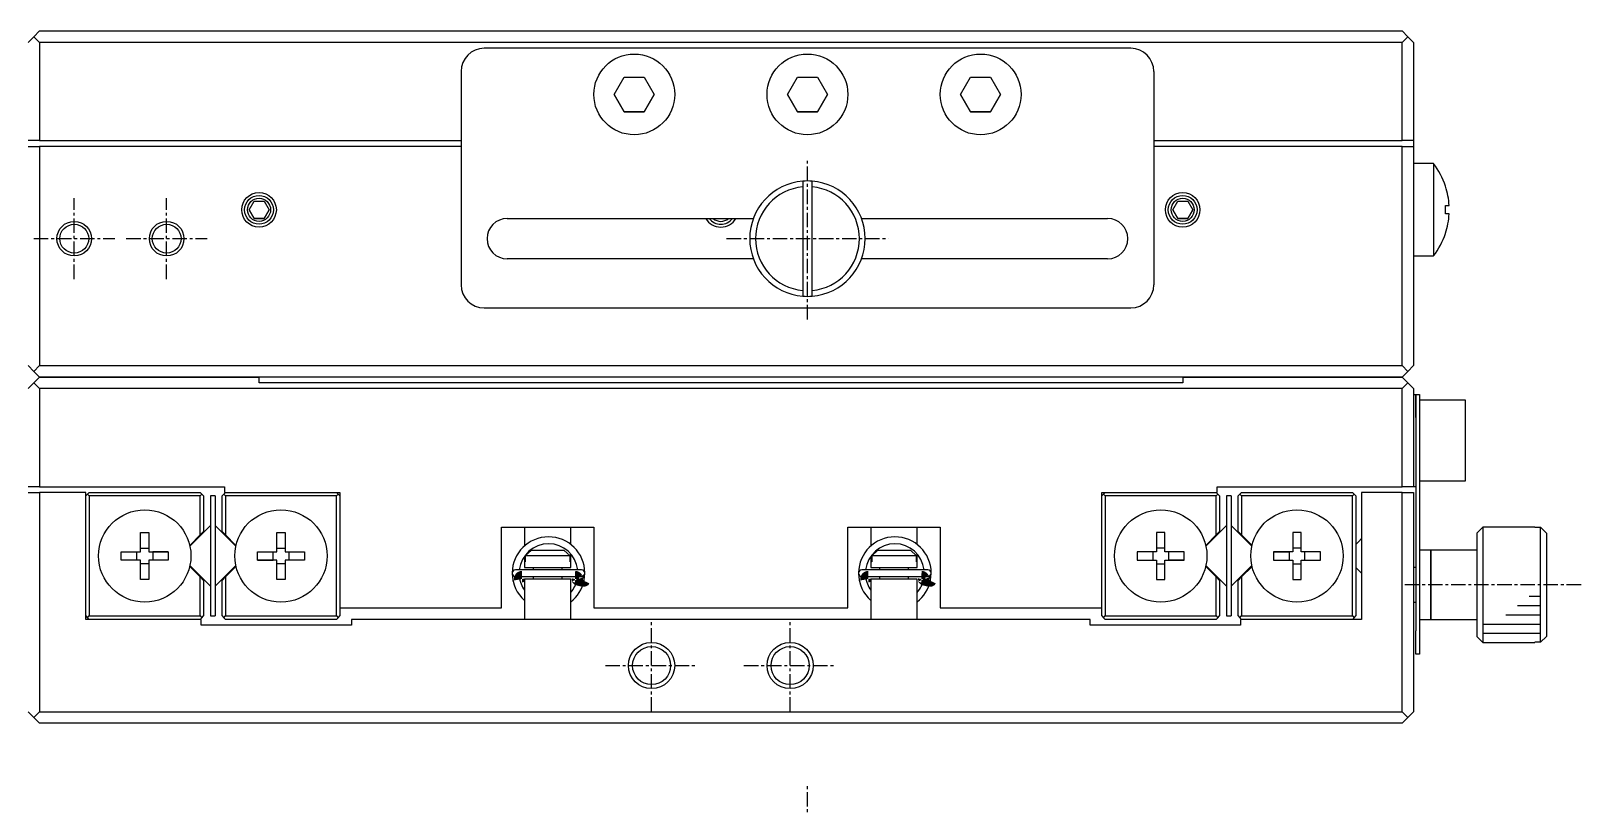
# Model space of a CAD drawing. Extents: x 10 to 415, y 10 to 308.
# Drawn here: x 80 to 214.3, y 240.7 to 307.9 of the extents above; entities that cross this region are included whole.
import ezdxf

# ---------------------------------------------------------------- set-up
doc = ezdxf.new("R2010")
doc.units = 0
doc.linetypes.add('CENTER', pattern=[2, 1.25, -0.25, 0.25, -0.25])
doc.layers.get('0').update_dxf_attribs({"linetype": 'CONTINUOUS'})
doc.layers.add('CENTER', color=1, linetype='CENTER')

msp = doc.modelspace()

# ---------------------------------------------------------------- linework, layer by layer
at = {"color": 7, "linetype": 'CONTINUOUS'}
for p, q in [((80.790015, 307.9098082008853), (80.290015, 307.4098082008853)), ((80.790015, 307.9098082008853), (198.790015, 307.9098082008853)), ((198.790015, 307.9098082008853), (199.290015, 307.4098082008853)), ((79.790015, 306.9098082008853), (80.290015, 307.4098082008853)), ((80.290015, 307.4098082008853), (80.790015, 306.9098082008853)), ((80.790015, 306.9098082008853), (80.790015, 298.4098082008853)), ((198.790015, 306.9098082008853), (80.790015, 306.9098082008853)), ((175.290015, 306.4098082008853), (119.290015, 306.4098082008853)), ((198.790015, 306.9098082008853), (199.290015, 307.4098082008853)), ((198.790015, 298.4098082008853), (198.790015, 306.9098082008853)), ((199.290015, 307.4098082008853), (199.7900149999999, 306.9098082008853)), ((199.7900149999999, 306.9098082008853), (199.7900149999999, 298.4098082008853)), ((117.290015, 304.4098082008853), (117.290015, 285.9098082008853)), ((130.557965, 302.4098082008853), (131.42399, 303.9098082008853)), ((131.42399, 303.9098082008853), (133.156041, 303.9098082008853)), ((133.156041, 303.9098082008853), (134.022066, 302.4098082008853)), ((145.557965, 302.4098082008853), (146.42399, 303.9098082008853)), ((146.42399, 303.9098082008853), (148.156041, 303.9098082008853)), ((148.156041, 303.9098082008853), (149.022066, 302.4098082008853)), ((160.557965, 302.4098082008853), (161.42399, 303.9098082008853)), ((161.42399, 303.9098082008853), (163.156041, 303.9098082008853)), ((163.156041, 303.9098082008853), (164.022066, 302.4098082008853)), ((177.290015, 304.4098082008853), (177.290015, 285.9098082008853)), ((131.42399, 300.9098082008853), (130.557965, 302.4098082008853)), ((130.557965, 302.4098082008853), (131.42399, 300.9098082008853)), ((134.022066, 302.4098082008853), (133.156041, 300.9098082008853)), ((133.156041, 300.9098082008853), (134.022066, 302.4098082008853)), ((146.42399, 300.9098082008853), (145.557965, 302.4098082008853)), ((145.557965, 302.4098082008853), (146.42399, 300.9098082008853)), ((149.022066, 302.4098082008853), (148.156041, 300.9098082008853)), ((148.156041, 300.9098082008853), (149.022066, 302.4098082008853)), ((161.42399, 300.9098082008853), (160.557965, 302.4098082008853)), ((160.557965, 302.4098082008853), (161.42399, 300.9098082008853)), ((164.022066, 302.4098082008853), (163.156041, 300.9098082008853)), ((163.156041, 300.9098082008853), (164.022066, 302.4098082008853)), ((133.156041, 300.9098082008853), (131.42399, 300.9098082008853)), ((131.42399, 300.9098082008853), (133.156041, 300.9098082008853)), ((148.156041, 300.9098082008853), (146.42399, 300.9098082008853)), ((146.42399, 300.9098082008853), (148.156041, 300.9098082008853)), ((163.156041, 300.9098082008853), (161.42399, 300.9098082008853)), ((161.42399, 300.9098082008853), (163.156041, 300.9098082008853)), ((80.790015, 298.4098082008853), (79.790015, 298.4098082008853)), ((80.790015, 298.4098082008853), (117.290015, 298.4098082008853)), ((177.290015, 298.4098082008853), (198.790015, 298.4098082008853)), ((199.7900149999999, 298.4098082008853), (198.790015, 298.4098082008853)), ((199.7900149999999, 298.4098082008853), (199.7900149999999, 297.9098082008853)), ((79.790015, 297.9098082008853), (80.790015, 297.9098082008853)), ((80.790015, 297.9098082008853), (80.790015, 278.9098082008853)), ((117.290015, 297.9098082008853), (80.790015, 297.9098082008853)), ((198.790015, 297.9098082008853), (177.290015, 297.9098082008853)), ((198.790015, 278.9098082008853), (198.790015, 297.9098082008853)), ((198.790015, 297.9098082008853), (199.7900149999999, 297.9098082008853)), ((199.7900149999999, 297.9098082008853), (199.7900149999999, 294.0598082008853)), ((201.513491, 296.4098082008853), (199.7900149999999, 296.4098082008853)), ((201.513491, 296.4098082008853), (199.7900149999999, 296.4098082008853)), ((201.513491, 296.4098082008853), (201.513491, 288.4098082008853)), ((146.890015, 294.8937822008854), (146.890015, 294.3919952008853)), ((146.890015, 294.3919952008853), (146.890015, 285.4276212008853)), ((147.690015, 294.3919952008853), (147.690015, 294.8937822008854)), ((147.690015, 285.4276212008853), (147.690015, 294.3919952008853)), ((199.7900149999999, 294.0598082008853), (199.7900149999999, 290.7598082008854)), ((202.552598, 294.4452382008853), (202.561647, 294.4496522008853)), ((98.92399, 292.4098082008853), (99.357003, 293.1598082008853)), ((99.357003, 293.1598082008853), (100.223028, 293.1598082008853)), ((100.223028, 293.1598082008853), (100.656041, 292.4098082008853)), ((178.92399, 292.4098082008853), (179.357003, 293.1598082008853)), ((179.357003, 293.1598082008853), (180.223028, 293.1598082008853)), ((180.223028, 293.1598082008853), (180.656041, 292.4098082008853)), ((202.552598, 292.0498082008853), (202.552598, 292.7698082008853)), ((202.552598, 292.7698082008853), (202.870046, 292.7698082008853)), ((99.357003, 291.6598082008853), (98.92399, 292.4098082008853)), ((98.92399, 292.4098082008853), (99.357003, 291.6598082008853)), ((100.223028, 291.6598082008853), (99.357003, 291.6598082008853)), ((99.357003, 291.6598082008853), (100.223028, 291.6598082008853)), ((100.656041, 292.4098082008853), (100.223028, 291.6598082008853)), ((100.223028, 291.6598082008853), (100.656041, 292.4098082008853)), ((121.290015, 291.6598082008853), (142.606267, 291.6598082008853)), ((151.973764, 291.6598082008853), (173.290015, 291.6598082008853)), ((179.357003, 291.6598082008853), (178.92399, 292.4098082008853)), ((178.92399, 292.4098082008853), (179.357003, 291.6598082008853)), ((180.223028, 291.6598082008853), (179.357003, 291.6598082008853)), ((179.357003, 291.6598082008853), (180.223028, 291.6598082008853)), ((180.656041, 292.4098082008853), (180.223028, 291.6598082008853)), ((180.223028, 291.6598082008853), (180.656041, 292.4098082008853)), ((202.870046, 292.0498082008853), (202.552598, 292.0498082008853)), ((199.7900149999999, 290.7598082008854), (199.7900149999999, 278.9098082008853)), ((202.561647, 290.3699642008853), (202.552598, 290.3743782008854)), ((142.606267, 288.1598082008853), (121.290015, 288.1598082008853)), ((173.290015, 288.1598082008853), (151.973764, 288.1598082008853)), ((199.7900149999999, 288.4098082008853), (201.513491, 288.4098082008853)), ((199.7900149999999, 288.4098082008853), (201.513491, 288.4098082008853)), ((146.890015, 285.4276212008853), (146.890015, 284.9258342008853)), ((147.690015, 284.9258342008853), (147.690015, 285.4276212008853)), ((119.290015, 283.9098082008853), (175.290015, 283.9098082008853)), ((79.790015, 278.9098082008853), (80.290015, 278.4098082008853)), ((80.290015, 278.4098082008853), (80.790015, 278.9098082008853)), ((80.290015, 278.4098082008853), (80.790015, 277.9098082008853)), ((80.290015, 277.4098082008853), (80.790015, 277.9098082008853)), ((80.790015, 278.9098082008853), (198.790015, 278.9098082008853)), ((80.790015, 277.9098082008853), (99.790015, 277.9098082008853)), ((99.790015, 277.9098082008853), (80.790015, 277.9098082008853)), ((99.790015, 277.4098082008853), (99.790015, 277.9098082008853)), ((179.790015, 277.9098082008853), (99.790015, 277.9098082008853)), ((179.790015, 277.9098082008853), (179.790015, 277.4098082008853)), ((179.790015, 277.9098082008853), (198.790015, 277.9098082008853)), ((198.790015, 277.9098082008853), (179.790015, 277.9098082008853)), ((198.790015, 278.9098082008853), (199.290015, 278.4098082008853)), ((199.290015, 278.4098082008853), (198.790015, 277.9098082008853)), ((198.790015, 277.9098082008853), (199.290015, 277.4098082008853)), ((199.290015, 278.4098082008853), (199.7900149999999, 278.9098082008853)), ((79.790015, 276.9098082008853), (80.290015, 277.4098082008853)), ((80.290015, 277.4098082008853), (80.790015, 276.9098082008853)), ((80.790015, 276.9098082008853), (80.790015, 268.4098082008853)), ((198.790015, 276.9098082008853), (80.790015, 276.9098082008853)), ((179.790015, 277.4098082008853), (99.790015, 277.4098082008853)), ((198.790015, 276.9098082008853), (199.290015, 277.4098082008853)), ((198.790015, 268.4098082008853), (198.790015, 276.9098082008853)), ((199.290015, 277.4098082008853), (199.7900149999999, 276.9098082008853)), ((199.7900149999999, 276.9098082008853), (199.7900149999999, 268.4098082008853)), ((199.7900149999999, 276.4098082008853), (199.990015, 276.4098082008853)), ((199.990015, 276.4098082008853), (199.990015, 274.4098082008853)), ((199.990015, 276.4098082008853), (200.290015, 276.4098082008853)), ((199.990015, 274.4098082008853), (199.990015, 276.4098082008853)), ((200.290015, 276.4098082008853), (200.290015, 274.4098082008853)), ((204.290015, 275.9098082008853), (200.290015, 275.9098082008853)), ((204.290015, 268.9098082008853), (204.290015, 275.9098082008853)), ((199.990015, 274.4098082008853), (199.990015, 270.4098082008853)), ((199.990015, 274.4098082008853), (199.990015, 270.4098082008853)), ((200.290015, 274.4098082008853), (200.290015, 255.9098082008853)), ((199.990015, 270.4098082008853), (199.990015, 255.9098082008853)), ((200.290015, 268.9098082008853), (204.290015, 268.9098082008853)), ((80.790015, 268.4098082008853), (79.790015, 268.4098082008853)), ((79.790015, 267.9098082008853), (80.790015, 267.9098082008853)), ((80.790015, 268.4098082008853), (96.790015, 268.4098082008853)), ((84.790015, 267.9098082008853), (80.790015, 267.9098082008853)), ((80.790015, 267.9098082008853), (80.790015, 248.9098082008853)), ((84.790015, 256.9098082008853), (84.790015, 267.9098082008853)), ((84.94001500000002, 267.7598082008854), (84.790015, 267.6098082008853)), ((84.94001500000002, 267.7598082008854), (85.09001500000001, 267.9098082008853)), ((85.09001500000001, 267.6098082008853), (84.94001500000002, 267.7598082008854)), ((85.09001500000001, 267.9098082008853), (94.690015, 267.9098082008853)), ((85.09001500000001, 267.6098082008853), (85.09001500000001, 257.2098082008853)), ((94.690015, 267.6098082008853), (85.09001500000001, 267.6098082008853)), ((94.690015, 267.9098082008853), (94.84001500000001, 267.7598082008854)), ((94.84001500000001, 267.7598082008854), (94.690015, 267.6098082008853)), ((94.690015, 264.2266232008854), (94.690015, 267.6098082008853)), ((94.990015, 267.6098082008853), (94.84001500000001, 267.7598082008854)), ((94.990015, 267.6098082008853), (94.990015, 264.5266232008853)), ((95.590015, 267.6098082008853), (95.590015, 257.2098082008853)), ((95.99001499999999, 267.6098082008853), (95.590015, 267.6098082008853)), ((95.99001499999999, 267.6098082008853), (95.99001499999999, 257.2098082008853)), ((96.74001500000001, 267.7598082008854), (96.59001500000002, 267.6098082008853)), ((96.59001500000002, 264.5266232008853), (96.59001500000002, 267.6098082008853)), ((96.74001500000001, 267.7598082008854), (96.890015, 267.9098082008853)), ((96.890015, 267.6098082008853), (96.74001500000001, 267.7598082008854)), ((96.790015, 268.4098082008853), (96.790015, 267.9098082008853)), ((96.790015, 267.9098082008853), (106.790015, 267.9098082008853)), ((96.890015, 267.6098082008853), (96.890015, 264.2266232008854)), ((106.490015, 267.6098082008853), (96.890015, 267.6098082008853)), ((106.490015, 267.9098082008853), (106.640015, 267.7598082008854)), ((106.640015, 267.7598082008854), (106.490015, 267.6098082008853)), ((106.490015, 257.2098082008853), (106.490015, 267.6098082008853)), ((106.790015, 267.6098082008853), (106.640015, 267.7598082008854)), ((106.790015, 267.9098082008853), (106.790015, 257.9098082008853)), ((172.790015, 267.9098082008853), (182.7900149999999, 267.9098082008853)), ((172.790015, 257.9098082008853), (172.790015, 267.9098082008853)), ((172.940015, 267.7598082008854), (172.790015, 267.6098082008853)), ((172.940015, 267.7598082008854), (173.090015, 267.9098082008853)), ((173.090015, 267.6098082008853), (172.940015, 267.7598082008854)), ((182.690015, 267.6098082008853), (173.090015, 267.6098082008853)), ((173.090015, 267.6098082008853), (173.090015, 257.2098082008853)), ((182.690015, 267.9098082008853), (182.840015, 267.7598082008854)), ((182.840015, 267.7598082008854), (182.690015, 267.6098082008853)), ((182.690015, 264.2266232008854), (182.690015, 267.6098082008853)), ((182.7900149999999, 268.4098082008853), (198.790015, 268.4098082008853)), ((182.7900149999999, 267.9098082008853), (182.7900149999999, 268.4098082008853)), ((182.990015, 267.6098082008853), (182.840015, 267.7598082008854)), ((182.990015, 267.6098082008853), (182.990015, 264.5266232008853)), ((183.990015, 267.6098082008853), (183.590015, 267.6098082008853)), ((183.590015, 267.6098082008853), (183.590015, 257.2098082008853)), ((183.990015, 267.6098082008853), (183.990015, 257.2098082008853)), ((184.740015, 267.7598082008854), (184.590015, 267.6098082008853)), ((184.590015, 264.5266232008853), (184.590015, 267.6098082008853)), ((184.740015, 267.7598082008854), (184.890015, 267.9098082008853)), ((184.890015, 267.6098082008853), (184.740015, 267.7598082008854)), ((184.890015, 267.9098082008853), (194.490015, 267.9098082008853)), ((184.890015, 267.6098082008853), (184.890015, 264.2266232008854)), ((194.490015, 267.6098082008853), (184.890015, 267.6098082008853)), ((194.490015, 267.9098082008853), (194.640015, 267.7598082008854)), ((194.640015, 267.7598082008854), (194.490015, 267.6098082008853)), ((194.490015, 257.2098082008853), (194.490015, 267.6098082008853)), ((194.790015, 267.6098082008853), (194.640015, 267.7598082008854)), ((194.790015, 267.6098082008853), (194.790015, 257.2098082008853)), ((195.2900149999999, 267.9098082008853), (195.2900149999999, 263.9098082008853)), ((198.790015, 267.9098082008853), (195.2900149999999, 267.9098082008853)), ((199.7900149999999, 268.4098082008853), (198.790015, 268.4098082008853)), ((198.790015, 248.9098082008853), (198.790015, 267.9098082008853)), ((198.790015, 267.9098082008853), (199.7900149999999, 267.9098082008853)), ((199.990015, 268.4098082008853), (199.7900149999999, 268.4098082008853)), ((199.7900149999999, 267.9098082008853), (199.7900149999999, 248.9098082008853)), ((95.590015, 265.0382352008853), (93.800957, 263.2491762008854)), ((94.690015, 264.2266232008854), (94.990015, 264.5266232008853)), ((95.99001499999999, 265.0382352008853), (97.204229, 263.8240222008853)), ((96.59001500000002, 264.5266232008853), (96.890015, 264.2266232008854)), ((120.790015, 264.9098082008853), (123.540015, 264.9098082008853)), ((120.790015, 257.9098082008853), (120.790015, 264.9098082008853)), ((122.790015, 264.9098082008853), (122.790015, 263.2826262008854)), ((123.540015, 264.9098082008853), (126.040015, 264.9098082008853)), ((126.040015, 264.9098082008853), (128.790015, 264.9098082008853)), ((126.790015, 263.4062922008853), (126.790015, 264.9098082008853)), ((128.790015, 264.9098082008853), (128.790015, 257.9098082008853)), ((150.790015, 264.9098082008853), (153.540015, 264.9098082008853)), ((150.790015, 257.9098082008853), (150.790015, 264.9098082008853)), ((152.7900149999999, 264.9098082008853), (152.7900149999999, 263.2826262008854)), ((153.540015, 264.9098082008853), (156.0400149999999, 264.9098082008853)), ((156.0400149999999, 264.9098082008853), (158.790015, 264.9098082008853)), ((156.790015, 263.4062922008853), (156.790015, 264.9098082008853)), ((158.790015, 264.9098082008853), (158.790015, 257.9098082008853)), ((183.590015, 265.0382352008853), (181.800957, 263.2491762008854)), ((182.690015, 264.2266232008854), (182.990015, 264.5266232008853)), ((183.990015, 265.0382352008853), (185.779074, 263.2491762008854)), ((184.590015, 264.5266232008853), (184.890015, 264.2266232008854)), ((205.790015, 264.9098082008853), (205.290015, 264.4098082008853)), ((205.790015, 264.9098082008853), (205.790015, 254.9098082008853)), ((210.290015, 264.9098082008853), (205.790015, 264.9098082008853)), ((210.290015, 264.9098082008853), (210.290015, 264.8937822008853)), ((210.290015, 264.8937822008853), (210.790015, 264.8937822008853)), ((210.790015, 254.9258342008853), (210.790015, 264.8937822008853)), ((210.790015, 264.8937822008853), (211.290015, 264.3919952008853)), ((89.530015, 264.4452382008854), (90.250015, 264.4452382008854)), ((89.530015, 262.7698082008854), (89.530015, 264.4452382008854)), ((90.250015, 264.4452382008854), (90.250015, 262.7698082008854)), ((93.78476199999999, 263.3213702008853), (94.690015, 264.2266232008854)), ((96.890015, 264.2266232008854), (97.79526800000001, 263.3213702008853)), ((97.204229, 263.8240222008853), (97.779074, 263.2491762008854)), ((101.330015, 264.4452382008854), (102.050015, 264.4452382008854)), ((101.330015, 262.7698082008854), (101.330015, 264.4452382008854)), ((102.050015, 264.4452382008854), (102.050015, 262.7698082008854)), ((178.250015, 264.4452382008854), (177.530015, 264.4452382008854)), ((177.530015, 264.4452382008854), (177.530015, 262.7698082008854)), ((178.250015, 262.7698082008854), (178.250015, 264.4452382008854)), ((181.784762, 263.3213702008853), (182.690015, 264.2266232008854)), ((184.890015, 264.2266232008854), (185.795268, 263.3213702008853)), ((190.050015, 264.4452382008854), (189.330015, 264.4452382008854)), ((189.330015, 264.4452382008854), (189.330015, 262.7698082008854)), ((190.050015, 262.7698082008854), (190.050015, 264.4452382008854)), ((195.040015, 263.6598082008853), (194.790015, 263.4098082008853)), ((195.2900149999999, 263.9098082008853), (195.040015, 263.6598082008853)), ((195.2900149999999, 263.9098082008853), (195.2900149999999, 261.4098032008854)), ((205.290015, 255.4098082008853), (205.290015, 264.4098082008853)), ((211.290015, 264.3919952008853), (211.290015, 255.4276212008853)), ((87.854585, 262.0498082008853), (87.854585, 262.7698082008854)), ((87.854585, 262.7698082008854), (89.530015, 262.7698082008854)), ((87.854585, 262.7698082008854), (89.201986, 262.7698082008854)), ((89.530015, 262.0498082008853), (87.854585, 262.0498082008853)), ((89.201986, 262.7698082008854), (89.530015, 262.7698082008854)), ((89.201986, 262.0498082008853), (89.201986, 262.7698082008854)), ((89.530015, 263.0978372008854), (90.250015, 263.0978372008854)), ((89.530015, 260.3743782008853), (89.530015, 262.0498082008853)), ((90.250015, 262.7698082008854), (91.925446, 262.7698082008854)), ((90.250015, 262.7698082008854), (90.578044, 262.7698082008854)), ((90.250015, 262.0498082008853), (90.250015, 260.3743782008853)), ((91.925446, 262.0498082008853), (90.250015, 262.0498082008853)), ((91.925446, 262.7698082008854), (90.578044, 262.7698082008854)), ((90.578044, 262.7698082008854), (90.578044, 262.0498082008853)), ((91.925446, 262.7698082008854), (91.925446, 262.0498082008853)), ((99.654585, 262.7698082008854), (101.330015, 262.7698082008854)), ((99.654585, 262.0498082008853), (99.654585, 262.7698082008854)), ((101.330015, 262.0498082008853), (99.654585, 262.0498082008853)), ((99.654585, 262.0498082008853), (101.001986, 262.0498082008853)), ((101.001986, 262.0498082008853), (101.001986, 262.7698082008854)), ((101.330015, 262.0498082008853), (101.001986, 262.0498082008853)), ((101.330015, 263.0978372008854), (102.050015, 263.0978372008854)), ((101.330015, 260.3743782008853), (101.330015, 262.0498082008853)), ((102.050015, 262.7698082008854), (103.725446, 262.7698082008854)), ((102.050015, 262.0498082008853), (102.050015, 260.3743782008853)), ((103.725446, 262.0498082008853), (102.050015, 262.0498082008853)), ((102.378044, 262.0498082008853), (102.050015, 262.0498082008853)), ((102.378044, 262.7698082008854), (102.378044, 262.0498082008853)), ((103.725446, 262.0498082008853), (102.378044, 262.0498082008853)), ((103.725446, 262.7698082008854), (103.725446, 262.0498082008853)), ((122.790015, 262.3970332008853), (122.790015, 261.9098082008853)), ((122.853524, 261.9098082008853), (122.790015, 261.9098082008853)), ((122.790015, 261.9098082008853), (122.790015, 261.4098082008853)), ((122.853524, 262.4098082008853), (123.375802, 262.9098082008853)), ((126.726507, 262.4098082008853), (122.853524, 262.4098082008853)), ((122.853524, 262.4098082008853), (122.853524, 261.9098082008853)), ((123.375802, 262.9098082008853), (126.204229, 262.9098082008853)), ((126.204229, 262.9098082008853), (126.726507, 262.4098082008853)), ((126.726507, 261.9098082008853), (126.726507, 262.4098082008853)), ((126.790015, 261.9098082008853), (126.726507, 261.9098082008853)), ((126.790015, 261.9098082008853), (126.790015, 262.5880402008853)), ((126.790015, 261.4098082008853), (126.790015, 261.9098082008853)), ((152.7900149999999, 262.3970332008853), (152.7900149999999, 261.9098082008853)), ((152.853524, 261.9098082008853), (152.7900149999999, 261.9098082008853)), ((152.7900149999999, 261.9098082008853), (152.7900149999999, 261.4098082008853)), ((152.853524, 262.4098082008853), (153.375802, 262.9098082008853)), ((156.726507, 262.4098082008853), (152.853524, 262.4098082008853)), ((152.853524, 262.4098082008853), (152.853524, 261.9098082008853)), ((153.375802, 262.9098082008853), (156.204229, 262.9098082008853)), ((156.204229, 262.9098082008853), (156.726507, 262.4098082008853)), ((156.726507, 261.9098082008853), (156.726507, 262.4098082008853)), ((156.790015, 261.9098082008853), (156.726507, 261.9098082008853)), ((156.790015, 261.9098082008853), (156.790015, 262.5880402008853)), ((156.790015, 261.4098082008853), (156.790015, 261.9098082008853)), ((177.530015, 262.7698082008854), (175.854585, 262.7698082008854)), ((175.854585, 262.7698082008854), (175.854585, 262.0498082008853)), ((175.854585, 262.0498082008853), (177.530015, 262.0498082008853)), ((175.854585, 262.0498082008853), (177.201986, 262.0498082008853)), ((177.201986, 262.7698082008854), (177.201986, 262.0498082008853)), ((177.201986, 262.0498082008853), (177.530015, 262.0498082008853)), ((178.250015, 263.0978372008854), (177.530015, 263.0978372008854)), ((177.530015, 262.0498082008853), (177.530015, 260.3743782008853)), ((179.925446, 262.7698082008854), (178.250015, 262.7698082008854)), ((178.250015, 260.3743782008853), (178.250015, 262.0498082008853)), ((178.250015, 262.0498082008853), (179.925446, 262.0498082008853)), ((178.250015, 262.0498082008853), (178.578044, 262.0498082008853)), ((178.578044, 262.0498082008853), (178.578044, 262.7698082008854)), ((179.925446, 262.0498082008853), (178.578044, 262.0498082008853)), ((179.925446, 262.0498082008853), (179.925446, 262.7698082008854)), ((189.330015, 262.7698082008854), (187.654585, 262.7698082008854)), ((187.654585, 262.7698082008854), (187.654585, 262.0498082008853)), ((187.654585, 262.7698082008854), (189.001986, 262.7698082008854)), ((187.654585, 262.0498082008853), (189.330015, 262.0498082008853)), ((189.330015, 262.7698082008854), (189.001986, 262.7698082008854)), ((189.001986, 262.7698082008854), (189.001986, 262.0498082008853)), ((190.050015, 263.0978372008854), (189.330015, 263.0978372008854)), ((189.330015, 262.0498082008853), (189.330015, 260.3743782008853)), ((191.725446, 262.7698082008854), (190.050015, 262.7698082008854)), ((190.378044, 262.7698082008854), (190.050015, 262.7698082008854)), ((190.050015, 262.0498082008853), (191.725446, 262.0498082008853)), ((190.050015, 260.3743782008853), (190.050015, 262.0498082008853)), ((191.725446, 262.7698082008854), (190.378044, 262.7698082008854)), ((190.378044, 262.0498082008853), (190.378044, 262.7698082008854)), ((191.725446, 262.0498082008853), (191.725446, 262.7698082008854)), ((201.290015, 262.9098082008853), (200.290015, 262.9098082008853)), ((201.290015, 262.9098082008853), (201.290015, 256.9098082008853)), ((201.290015, 256.9098082008853), (201.290015, 262.9098082008853)), ((205.290015, 262.9098082008853), (201.290015, 262.9098082008853)), ((90.250015, 261.7217792008853), (89.530015, 261.7217792008853)), ((94.690015, 260.5929932008853), (93.78476199999999, 261.4982462008853)), ((95.590015, 259.7813812008853), (93.800957, 261.5704402008853)), ((94.990015, 260.2929932008854), (94.690015, 260.5929932008853)), ((94.690015, 257.2098082008853), (94.690015, 260.5929932008853)), ((95.99001499999999, 259.7813812008853), (97.779074, 261.5704402008853)), ((96.890015, 260.5929932008853), (96.59001500000002, 260.2929932008854)), ((97.79526800000001, 261.4982462008853), (96.890015, 260.5929932008853)), ((96.890015, 260.5929932008853), (96.890015, 257.2098082008853)), ((102.050015, 261.7217792008853), (101.330015, 261.7217792008853)), ((127.715123, 261.2150722008853), (122.015123, 261.2150722008853)), ((122.015123, 260.6150722008853), (127.715123, 260.6150722008853)), ((122.790015, 261.4098082008853), (126.790015, 261.4098082008853)), ((123.540015, 261.4098082008853), (123.540015, 261.2150722008853)), ((123.540015, 260.6150722008853), (123.540015, 260.4098082008853)), ((126.040015, 261.2150722008853), (126.040015, 261.4098082008853)), ((126.040015, 260.4098082008853), (126.040015, 260.6150722008853)), ((127.943904, 260.2490342008853), (127.913642, 260.6901302008854)), ((127.962574, 260.3453512008854), (128.014056, 260.8829452008853)), ((157.715123, 261.2150722008853), (152.015123, 261.2150722008853)), ((152.015123, 260.6150722008853), (157.715123, 260.6150722008853)), ((152.7900149999999, 261.4098082008853), (156.790015, 261.4098082008853)), ((153.540015, 261.4098082008853), (153.540015, 261.2150722008853)), ((153.540015, 260.6150722008853), (153.540015, 260.4098082008853)), ((156.0400149999999, 261.2150722008853), (156.0400149999999, 261.4098082008853)), ((156.0400149999999, 260.4098082008853), (156.0400149999999, 260.6150722008853)), ((157.943904, 260.2490342008853), (157.913642, 260.6901302008854)), ((157.962574, 260.3453512008854), (158.014056, 260.8829452008853)), ((177.530015, 261.7217792008853), (178.250015, 261.7217792008853)), ((182.690015, 260.5929932008853), (181.784762, 261.4982462008853)), ((182.375802, 260.9955942008853), (181.800957, 261.5704402008853)), ((183.590015, 259.7813812008853), (182.375802, 260.9955942008853)), ((182.690015, 257.2098082008853), (182.690015, 260.5929932008853)), ((182.990015, 260.2929932008854), (182.690015, 260.5929932008853)), ((183.990015, 259.7813812008853), (185.779074, 261.5704402008853)), ((184.890015, 260.5929932008853), (184.590015, 260.2929932008854)), ((185.795268, 261.4982462008853), (184.890015, 260.5929932008853)), ((184.890015, 260.5929932008853), (184.890015, 257.2098082008853)), ((189.330015, 261.7217792008853), (190.050015, 261.7217792008853)), ((194.790015, 261.4098082008853), (195.040015, 261.1598082008853)), ((195.040015, 261.1598082008853), (195.2900149999999, 260.9098082008853)), ((195.2900149999999, 261.4098032008854), (195.2900149999999, 260.9098082008853)), ((195.2900149999999, 260.9098082008853), (195.2900149999999, 258.4098132008853)), ((199.990015, 261.4098082008853), (199.790035, 261.4098082008853)), ((90.250015, 260.3743782008853), (89.530015, 260.3743782008853)), ((94.990015, 260.2929932008854), (94.990015, 257.2098082008853)), ((96.59001500000002, 257.2098082008853), (96.59001500000002, 260.2929932008854)), ((102.050015, 260.3743782008853), (101.330015, 260.3743782008853)), ((121.776369, 260.3046112008853), (121.776595, 260.3030422008853)), ((121.776595, 260.3030422008853), (121.776883, 260.3010782008853)), ((121.776883, 260.3010782008853), (121.777158, 260.2992292008853)), ((121.777158, 260.2992292008853), (121.777416, 260.2975222008853)), ((121.777416, 260.2975222008853), (121.777581, 260.2964412008853)), ((121.777581, 260.2964412008853), (121.77795, 260.2940662008854)), ((121.77795, 260.2940662008854), (121.778132, 260.2929062008854)), ((121.778132, 260.2929062008854), (121.778368, 260.2914242008854)), ((121.778368, 260.2914242008854), (121.778646, 260.2897042008854)), ((121.778646, 260.2897042008854), (121.778865, 260.2883622008853)), ((121.778865, 260.2883622008853), (121.779448, 260.2848572008853)), ((121.779448, 260.2848572008853), (121.779711, 260.2833102008854)), ((121.779711, 260.2833102008854), (121.786342, 260.2490342008853)), ((121.7865, 260.2485472008853), (121.786284, 260.2495652008853)), ((121.790834, 260.2455982008853), (121.7865, 260.2485472008853)), ((121.786897, 260.2490842008853), (121.794613, 260.2143812008853)), ((126.790015, 260.4098082008853), (122.790015, 260.4098082008853)), ((122.790015, 260.4098082008853), (122.790015, 256.9098082008853)), ((126.790015, 256.9098082008853), (126.790015, 260.4098082008853)), ((127.355917, 260.3661852008853), (127.351844, 260.3480202008853)), ((127.941254, 260.2394742008853), (127.3555879999999, 260.3648662008853)), ((127.355872, 260.3659952008853), (127.359816, 260.3683902008853)), ((127.359826, 260.3842452008854), (127.355917, 260.3661852008853)), ((127.939236, 260.2441422008853), (127.941254, 260.2394742008853)), ((127.943248, 260.2486312008853), (127.962574, 260.3453512008854)), ((151.776369, 260.3046112008853), (151.776595, 260.3030422008853)), ((151.776595, 260.3030422008853), (151.776883, 260.3010782008853)), ((151.776883, 260.3010782008853), (151.777158, 260.2992292008853)), ((151.777158, 260.2992292008853), (151.777416, 260.2975222008853)), ((151.777416, 260.2975222008853), (151.777581, 260.2964412008853)), ((151.777581, 260.2964412008853), (151.77795, 260.2940662008854)), ((151.77795, 260.2940662008854), (151.778132, 260.2929062008854)), ((151.778132, 260.2929062008854), (151.778368, 260.2914242008854)), ((151.778368, 260.2914242008854), (151.778646, 260.2897042008854)), ((151.778646, 260.2897042008854), (151.778865, 260.2883622008853)), ((151.778865, 260.2883622008853), (151.779448, 260.2848572008853)), ((151.779448, 260.2848572008853), (151.779711, 260.2833102008854)), ((151.779711, 260.2833102008854), (151.786342, 260.2490342008853)), ((151.7865, 260.2485472008853), (151.786284, 260.2495652008853)), ((151.790834, 260.2455982008853), (151.7865, 260.2485472008853)), ((151.786897, 260.2490842008853), (151.794613, 260.2143812008853)), ((156.790015, 260.4098082008853), (152.7900149999999, 260.4098082008853)), ((152.7900149999999, 260.4098082008853), (152.7900149999999, 256.9098082008853)), ((156.790015, 256.9098082008853), (156.790015, 260.4098082008853)), ((157.359826, 260.3842452008854), (157.351844, 260.3480202008853)), ((157.941254, 260.2394742008853), (157.3555879999999, 260.3648662008853)), ((157.355872, 260.3659952008853), (157.359816, 260.3683902008853)), ((157.939236, 260.2441422008853), (157.941254, 260.2394742008853)), ((157.943248, 260.2486312008853), (157.962574, 260.3453512008854)), ((177.530015, 260.3743782008853), (178.250015, 260.3743782008853)), ((182.990015, 260.2929932008854), (182.990015, 257.2098082008853)), ((184.590015, 257.2098082008853), (184.590015, 260.2929932008854)), ((189.330015, 260.3743782008853), (190.050015, 260.3743782008853)), ((106.790015, 257.9098082008853), (106.790015, 257.2098082008853)), ((106.790015, 257.9098082008853), (120.790015, 257.9098082008853)), ((128.790015, 257.9098082008853), (150.790015, 257.9098082008853)), ((158.790015, 257.9098082008853), (172.790015, 257.9098082008853)), ((172.790015, 257.2098082008853), (172.790015, 257.9098082008853)), ((195.2900149999999, 258.4098132008853), (195.2900149999999, 256.9098082008853)), ((199.790035, 258.4098082008853), (199.990015, 258.4098082008853)), ((84.790015, 257.2098082008853), (84.94001500000002, 257.0598082008853)), ((94.790015, 256.9098082008853), (84.790015, 256.9098082008853)), ((84.94001500000002, 257.0598082008853), (85.09001500000001, 257.2098082008853)), ((85.09001500000001, 256.9098082008853), (84.94001500000002, 257.0598082008853)), ((85.09001500000001, 257.2098082008853), (94.690015, 257.2098082008853)), ((94.690015, 257.2098082008853), (94.84001500000001, 257.0598082008853)), ((94.84001500000001, 257.0598082008853), (94.690015, 256.9098082008853)), ((94.790015, 256.4098082008853), (94.790015, 256.9098082008853)), ((94.84001500000001, 257.0598082008853), (94.990015, 257.2098082008853)), ((95.590015, 257.2098082008853), (95.99001499999999, 257.2098082008853)), ((96.59001500000002, 257.2098082008853), (96.74001500000001, 257.0598082008853)), ((96.74001500000001, 257.0598082008853), (96.890015, 257.2098082008853)), ((96.890015, 256.9098082008853), (96.74001500000001, 257.0598082008853)), ((96.890015, 257.2098082008853), (106.490015, 257.2098082008853)), ((106.490015, 256.9098082008853), (96.890015, 256.9098082008853)), ((106.490015, 257.2098082008853), (106.640015, 257.0598082008853)), ((106.640015, 257.0598082008853), (106.490015, 256.9098082008853)), ((106.640015, 257.0598082008853), (106.790015, 257.2098082008853)), ((107.790015, 256.9098082008853), (107.790015, 256.4098082008853)), ((171.790015, 256.9098082008853), (107.790015, 256.9098082008853)), ((171.790015, 256.4098082008853), (171.790015, 256.9098082008853)), ((172.790015, 257.2098082008853), (172.940015, 257.0598082008853)), ((172.940015, 257.0598082008853), (173.090015, 257.2098082008853)), ((173.090015, 256.9098082008853), (172.940015, 257.0598082008853)), ((173.090015, 257.2098082008853), (182.690015, 257.2098082008853)), ((182.690015, 256.9098082008853), (173.090015, 256.9098082008853)), ((182.690015, 257.2098082008853), (182.840015, 257.0598082008853)), ((182.840015, 257.0598082008853), (182.690015, 256.9098082008853)), ((182.840015, 257.0598082008853), (182.990015, 257.2098082008853)), ((183.590015, 257.2098082008853), (183.990015, 257.2098082008853)), ((184.590015, 257.2098082008853), (184.740015, 257.0598082008853)), ((184.740015, 257.0598082008853), (184.890015, 257.2098082008853)), ((184.890015, 256.9098082008853), (184.740015, 257.0598082008853)), ((184.790015, 256.9098082008853), (184.790015, 256.4098082008853)), ((195.2900149999999, 256.9098082008853), (184.790015, 256.9098082008853)), ((184.890015, 257.2098082008853), (194.490015, 257.2098082008853)), ((194.490015, 257.2098082008853), (194.640015, 257.0598082008853)), ((194.640015, 257.0598082008853), (194.490015, 256.9098082008853)), ((194.640015, 257.0598082008853), (194.790015, 257.2098082008853)), ((200.290015, 256.9098082008853), (201.290015, 256.9098082008853)), ((201.290015, 256.9098082008853), (205.290015, 256.9098082008853)), ((107.790015, 256.4098082008853), (94.790015, 256.4098082008853)), ((184.790015, 256.4098082008853), (171.790015, 256.4098082008853)), ((199.990015, 253.9098082008853), (199.990015, 255.9098082008853)), ((200.290015, 255.9098082008853), (200.290015, 253.9098082008853)), ((205.290015, 255.4098082008853), (205.790015, 254.9098082008853)), ((211.290015, 255.4276212008853), (210.790015, 254.9258342008853)), ((200.290015, 253.9098082008853), (199.990015, 253.9098082008853)), ((205.790015, 254.9098082008853), (210.290015, 254.9098082008853)), ((210.790015, 254.9258342008853), (210.290015, 254.9258342008853)), ((210.290015, 254.9258342008853), (210.290015, 254.9098082008853)), ((79.790015, 248.9098082008853), (80.290015, 248.4098082008853)), ((80.290015, 248.4098082008853), (80.790015, 248.9098082008853)), ((80.790015, 247.9098082008853), (80.290015, 248.4098082008853)), ((80.790015, 248.9098082008853), (198.790015, 248.9098082008853)), ((198.790015, 248.9098082008853), (199.290015, 248.4098082008853)), ((199.290015, 248.4098082008853), (198.790015, 247.9098082008853)), ((199.290015, 248.4098082008853), (199.7900149999999, 248.9098082008853)), ((198.790015, 247.9098082008853), (80.790015, 247.9098082008853))]:
    msp.add_line(p, q, dxfattribs=at)
at = {"color": 3, "linetype": 'CONTINUOUS'}
for p, q in [((208.790015, 258.1098082008853), (210.790015, 258.1098082008853)), ((209.790015, 258.9098082008853), (210.790015, 258.9098082008853)), ((205.790015, 256.5098082008853), (210.790015, 256.5098082008853)), ((207.790015, 257.3098082008853), (210.790015, 257.3098082008853)), ((205.790015, 255.7098082008853), (210.790015, 255.7098082008853))]:
    msp.add_line(p, q, dxfattribs=at)
at = {"color": 7, "linetype": 'CONTINUOUS', "const_width": 1}
for points in [[(122.372778, 260.3758912008853), (122.370868, 260.3860002008853), (122.369524, 260.3959002008853), (122.368686, 260.4058602008853), (122.368359, 260.4158542008853), (122.368543, 260.4258542008853), (122.369238, 260.4358322008853), (122.370442, 260.4457622008853), (122.372152, 260.4556172008853), (122.374361, 260.4653692008853), (122.377065, 260.4749922008853), (122.380253, 260.4844602008853), (122.383916, 260.4937492008853), (122.388043, 260.5028332008853), (122.392622, 260.5116902008853), (122.397638, 260.5202972008854), (122.403076, 260.5286322008853), (122.408922, 260.5366762008854), (122.415157, 260.5444082008853), (122.421764, 260.5518112008853), (122.428724, 260.5588682008853), (122.43602, 260.5655632008853), (122.443631, 260.5718802008853), (122.451536, 260.5778072008853), (122.459717, 260.5833312008853), (122.46815, 260.5884402008853), (122.476817, 260.5931252008853), (122.485694, 260.5973752008853), (122.494761, 260.6011832008853), (122.503996, 260.6045412008854), (122.513377, 260.6074442008853), (122.522881, 260.6098852008853), (122.532488, 260.6118602008853), (122.542174, 260.6133662008854), (122.551917, 260.6144012008854), (122.561696, 260.6149622008853), (122.568374, 260.6150722008853)], [(127.161873, 260.6150722008853), (127.171147, 260.6148592008853), (127.180914, 260.6141732008853), (127.190635, 260.6130142008853), (127.20029, 260.6113872008854), (127.209855, 260.6092932008853), (127.21931, 260.6067372008853), (127.228633, 260.6037242008853), (127.237801, 260.6002602008853), (127.246795, 260.5963522008853), (127.255592, 260.5920072008853), (127.264172, 260.5872352008853), (127.272514, 260.5820452008853), (127.280598, 260.5764472008853), (127.288403, 260.5704532008854), (127.29591, 260.5640762008853), (127.303099, 260.5573302008853), (127.309953, 260.5502282008853), (127.316451, 260.5427862008853), (127.322578, 260.5350222008854), (127.328315, 260.5269522008853), (127.333646, 260.5185962008853), (127.338556, 260.5099742008853), (127.343031, 260.5011062008853), (127.347056, 260.4920142008854), (127.35062, 260.4827202008853), (127.353711, 260.4732492008853), (127.356319, 260.4636262008853), (127.358435, 260.4538742008854), (127.360053, 260.4440212008853), (127.361167, 260.4340922008853), (127.361772, 260.4241142008854), (127.361867, 260.4141152008853), (127.361451, 260.4041222008854), (127.360524, 260.3941622008853), (127.359089, 260.3842622008853), (127.357468, 260.3758912008853)], [(127.943962, 260.2495652008853), (127.943042, 260.2475432008853), (127.940319, 260.2459222008853), (127.93581, 260.2447112008853), (127.929543, 260.2439182008853), (127.921558, 260.2435472008854), (127.911902, 260.2436012008853), (127.900635, 260.2440802008854), (127.887828, 260.2449802008854), (127.873558, 260.2462972008853), (127.857915, 260.2480212008853), (127.840994, 260.2501432008853), (127.822899, 260.2526492008853), (127.803743, 260.2555232008853), (127.783643, 260.2587492008853), (127.762724, 260.2623062008853), (127.741113, 260.2661722008853), (127.718946, 260.2703232008853), (127.696357, 260.2747352008853), (127.673487, 260.2793782008853), (127.650476, 260.2842262008853), (127.627466, 260.2892482008853), (127.6046, 260.2944132008853), (127.582018, 260.2996902008853), (127.559859, 260.3050452008853), (127.53826, 260.3104462008853), (127.517354, 260.3158592008853), (127.49727, 260.3212512008854), (127.478133, 260.3265892008853), (127.460059, 260.3318402008853), (127.44316, 260.3369722008853), (127.427541, 260.3419522008853), (127.413297, 260.3467512008854), (127.400517, 260.3513382008852), (127.38928, 260.3556862008853), (127.379654, 260.3597672008853), (127.371699, 260.3635562008853), (127.365464, 260.3670312008853), (127.360988, 260.3701692008853), (127.358298, 260.3729512008854), (127.35741, 260.3753602008853)], [(152.372778, 260.3758912008853), (152.370868, 260.3860002008853), (152.369524, 260.3959002008853), (152.368686, 260.4058602008853), (152.368359, 260.4158542008853), (152.368543, 260.4258542008853), (152.369238, 260.4358322008853), (152.370442, 260.4457622008853), (152.372152, 260.4556172008853), (152.374361, 260.4653692008853), (152.377065, 260.4749922008853), (152.380253, 260.4844602008853), (152.383916, 260.4937492008853), (152.388043, 260.5028332008853), (152.392622, 260.5116902008853), (152.397638, 260.5202972008854), (152.403076, 260.5286322008853), (152.408922, 260.5366762008854), (152.415157, 260.5444082008853), (152.421764, 260.5518112008853), (152.428724, 260.5588682008853), (152.43602, 260.5655632008853), (152.443631, 260.5718802008853), (152.451536, 260.5778072008853), (152.459717, 260.5833312008853), (152.46815, 260.5884402008853), (152.4768169999999, 260.5931252008853), (152.485694, 260.5973752008853), (152.494761, 260.6011832008853), (152.503996, 260.6045412008854), (152.513377, 260.6074442008853), (152.522881, 260.6098852008853), (152.532488, 260.6118602008853), (152.542174, 260.6133662008854), (152.551917, 260.6144012008854), (152.5616959999999, 260.6149622008853), (152.568374, 260.6150722008853)], [(157.161873, 260.6150722008853), (157.171147, 260.6148592008853), (157.180914, 260.6141732008853), (157.190635, 260.6130142008853), (157.20029, 260.6113872008854), (157.209855, 260.6092932008853), (157.21931, 260.6067372008853), (157.228633, 260.6037242008853), (157.237801, 260.6002602008853), (157.246795, 260.5963522008853), (157.255592, 260.5920072008853), (157.264172, 260.5872352008853), (157.272514, 260.5820452008853), (157.280598, 260.5764472008853), (157.288403, 260.5704532008854), (157.29591, 260.5640762008853), (157.303099, 260.5573302008853), (157.309953, 260.5502282008853), (157.316451, 260.5427862008853), (157.322578, 260.5350222008854), (157.328315, 260.5269522008853), (157.333646, 260.5185962008853), (157.338556, 260.5099742008853), (157.343031, 260.5011062008853), (157.347056, 260.4920142008854), (157.35062, 260.4827202008853), (157.353711, 260.4732492008853), (157.3563189999999, 260.4636262008853), (157.358435, 260.4538742008854), (157.360053, 260.4440212008853), (157.361167, 260.4340922008853), (157.361772, 260.4241142008854), (157.361867, 260.4141152008853), (157.361451, 260.4041222008854), (157.360524, 260.3941622008853), (157.359089, 260.3842622008853), (157.357468, 260.3758912008853)], [(157.943962, 260.2495652008853), (157.943042, 260.2475432008853), (157.940319, 260.2459222008853), (157.93581, 260.2447112008853), (157.929543, 260.2439182008853), (157.921558, 260.2435472008854), (157.911902, 260.2436012008853), (157.900635, 260.2440802008854), (157.887828, 260.2449802008854), (157.873558, 260.2462972008853), (157.857915, 260.2480212008853), (157.840994, 260.2501432008853), (157.822899, 260.2526492008853), (157.803743, 260.2555232008853), (157.783643, 260.2587492008853), (157.762724, 260.2623062008853), (157.7411129999999, 260.2661722008853), (157.718946, 260.2703232008853), (157.696357, 260.2747352008853), (157.673487, 260.2793782008853), (157.650476, 260.2842262008853), (157.627466, 260.2892482008853), (157.6046, 260.2944132008853), (157.582018, 260.2996902008853), (157.559859, 260.3050452008853), (157.53826, 260.3104462008853), (157.517354, 260.3158592008853), (157.49727, 260.3212512008854), (157.478133, 260.3265892008853), (157.460059, 260.3318402008853), (157.44316, 260.3369722008853), (157.427541, 260.3419522008853), (157.413297, 260.3467512008854), (157.4005169999999, 260.3513382008852), (157.38928, 260.3556862008853), (157.379654, 260.3597672008853), (157.371699, 260.3635562008853), (157.365464, 260.3670312008853), (157.360988, 260.3701692008853), (157.358298, 260.3729512008854), (157.35741, 260.3753602008853)]]:
    msp.add_lwpolyline(points, dxfattribs=at)
at = {"color": 7, "linetype": 'CONTINUOUS'}
for centre, radius in [((132.290015, 302.4098082008853), 3.5), ((147.290015, 302.4098082008853), 3.5), ((162.2900149999999, 302.4098082008853), 3.5), ((99.790015, 292.4098082008853), 1.25), ((99.790015, 292.4098082008853), 1), ((179.790015, 292.4098082008853), 1.25), ((179.790015, 292.4098082008853), 1), ((83.790015, 289.9098082008853), 1.25), ((91.790015, 289.9098082008853), 1.25), ((89.890015, 262.4098082008853), 4), ((101.690015, 262.4098082008853), 4), ((177.890015, 262.4098082008853), 4), ((189.690015, 262.4098082008853), 4), ((133.790015, 252.9098082008853), 1.649999999999999), ((145.790015, 252.9098082008853), 1.649999999999999)]:
    msp.add_circle(centre, radius, dxfattribs=at)
at = {"color": 3, "linetype": 'CONTINUOUS'}
for centre, radius in [((99.790015, 292.4098082008853), 1.5), ((179.790015, 292.4098082008853), 1.5), ((83.790015, 289.9098082008853), 1.5), ((91.790015, 289.9098082008853), 1.5), ((133.790015, 252.9098082008853), 2), ((145.790015, 252.9098082008853), 2)]:
    msp.add_circle(centre, radius, dxfattribs=at)
at = {"color": 7, "linetype": 'CONTINUOUS'}
for centre, radius, start, end in [((119.290015, 304.4098082008853), 2, 90, 180), ((175.290015, 304.4098082008853), 2, 0, 90), ((196.3900149999999, 292.4098082008853), 6.5, 18.28972300000002, 37.97987199999994), ((147.290015, 289.9098082008853), 5, 94.58856599999997, 265.411434), ((147.290015, 289.9098082008853), 4.5, 95.09968899999998, 264.9003109999999), ((147.290015, 289.9098082008853), 5, 85.41143400000001, 94.58856599999997), ((147.290015, 289.9098082008853), 5, 274.5885659999999, 85.41143400000001), ((147.290015, 289.9098082008853), 4.5, 275.099689, 84.90031099999999), ((196.3900149999999, 292.4098082008853), 6.490023, 3.179814999999906, 18.27779799999993), ((121.290015, 289.9098082008853), 1.75, 90, 270), ((139.790015, 292.4098082008853), 1.25, 216.8698979999999, 323.130102), ((139.790015, 292.4098082008853), 1, 228.5903779999999, 270), ((139.790015, 292.4098082008853), 1, 270, 311.409622), ((173.290015, 289.9098082008853), 1.75, 270, 90), ((196.3900149999999, 292.4098082008853), 6.490023, 341.7222019999999, 356.8201850000001), ((196.3900149999999, 292.4098082008853), 6.5, 322.0201280000001, 341.710277), ((119.290015, 285.9098082008853), 2, 180, 270), ((147.290015, 289.9098082008853), 5, 265.411434, 274.5885659999999), ((175.290015, 285.9098082008853), 2, 270, 0), ((124.865121, 260.9154102008854), 3.149092, 0.5918619999999076, 179.5102469999999), ((124.865112, 260.9152372008853), 2.550390999999999, 6.753479999999921, 173.247024), ((154.865121, 260.9154102008854), 3.149092, 0.5918619999999076, 179.5102469999999), ((154.865112, 260.9152372008853), 2.550390999999999, 6.753479999999921, 173.247024), ((122.015123, 260.9150722008853), 0.3, 90, 270), ((124.865373, 260.9151312008853), 3.149343999999999, 180.6180599999999, 228.7689430000001), ((124.86656, 260.9154102008854), 2.551858, 186.7603889999999, 215.518733), ((127.715123, 260.9150722008853), 0.3, 270, 90), ((152.015123, 260.9150722008853), 0.3, 90, 270), ((154.865373, 260.9151312008853), 3.149343999999999, 180.6180599999999, 228.7689430000001), ((154.86656, 260.9154102008854), 2.551858, 186.7603889999999, 215.518733), ((157.715123, 260.9150722008853), 0.3, 270, 90), ((124.867847, 260.9140542008853), 3.146568999999999, 307.657363, 347.801923), ((124.856032, 260.9196792008853), 2.560413999999999, 319.0632269999999, 347.733953), ((154.867847, 260.9140542008853), 3.146568999999999, 307.657363, 347.801923), ((154.856032, 260.9196792008853), 2.560413999999999, 319.0632269999999, 347.733953)]:
    msp.add_arc(centre, radius, start, end, dxfattribs=at)
at = {"color": 3, "linetype": 'CONTINUOUS'}
msp.add_arc((139.790015, 292.4098082008853), 1.5, 210, 330, dxfattribs=at)
at = {"layer": 'CENTER', "color": 1, "linetype": 'CENTER'}
for p, q in [((147.290015, 282.9098082008853), (147.290015, 296.9098082008853)), ((83.790015, 286.4098082008853), (83.790015, 293.4098082008853)), ((91.790015, 286.4098082008853), (91.790015, 293.4098082008853)), ((80.290015, 289.9098082008853), (87.290015, 289.9098082008853)), ((88.290015, 289.9098082008853), (95.290015, 289.9098082008853)), ((140.2900149999999, 289.9098082008853), (154.290015, 289.9098082008853)), ((214.290015, 259.9098082008853), (198.790015, 259.9098082008853)), ((133.790015, 248.9098082008853), (133.790015, 256.9098082008853)), ((145.790015, 248.9098082008853), (145.790015, 256.9098082008853)), ((129.790015, 252.9098082008853), (137.790015, 252.9098082008853)), ((141.790015, 252.9098082008853), (149.7900149999999, 252.9098082008853)), ((147.290015, 226.6998232008853), (147.290015, 242.6998232008853))]:
    msp.add_line(p, q, dxfattribs=at)

doc.saveas('drawing.dxf')
